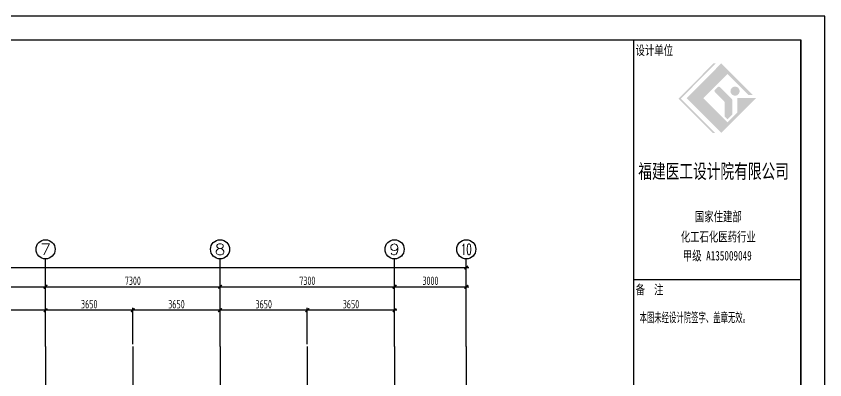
# Model space of a CAD drawing. Extents: x -472319 to -112444, y -516749 to -5704.
# Drawn here: x -376268 to -342439, y -213404 to -198211 of the extents above; entities that cross this region are included whole.
import ezdxf
from ezdxf.enums import TextEntityAlignment as Align

# ---------------------------------------------------------------- set-up
doc = ezdxf.new("R2010")
doc.units = 0
doc.header["$LTSCALE"] = 100
doc.header["$MEASUREMENT"] = 0
doc.linetypes.add('CENTER', pattern=[2, 1.25, -0.25, 0.25, -0.25])
doc.linetypes.add('DOTE', pattern=[2.42, 2, -0.2, 0.02, -0.2])
for name, color, linetype in [('AXIS', 3, 'Continuous'), ('AXIS_TEXT', 7, 'Continuous'), ('DOTE', 1, 'CENTER'), ('FRAME', 3, 'Continuous'), ('填充', 8, 'Continuous')]:
    doc.layers.add(name, color=color, linetype=linetype)
doc.styles.add('_TCH_AXIS', font='COMPLEX', dxfattribs={"bigfont": 'GBCBIG'})
doc.styles.add('COMPLEX', font='COMPLEX')
doc.styles.add('FRAME', font='simhei.ttf', dxfattribs={"width": 0.7})
doc.styles.add('HZ', font='tssdeng.shx', dxfattribs={"width": 0.6, "height": 350, "bigfont": 'a.shx'})
doc.dimstyles.new('DIMN', dxfattribs={"dimtxt": 350, "dimasz": 150, "dimexe": 100, "dimexo": 100, "dimgap": 75, "dimtad": 1, "dimdec": 0, "dimzin": 0, "dimdsep": 46, "dimtxsty": 'HZ', "dimblk": 'ARCHTICK', "dimcen": 0.09, "dimdle": 100, "dimclrd": 3, "dimclre": 3, "dimclrt": 7, "dimazin": 2, "dimtfac": 1, "dimtdec": 0, "dimtmove": 2, "dimatfit": 3, "dimldrblk": 'ARCHTICK', "dimfxl": 1, "dimtolj": 1, "dimtzin": 0, "dimarcsym": 0})

# ---------------------------------------------------------------- blocks, each defined once
blk = doc.blocks.new('_ArchTick')
at = {"color": 0, "linetype": 'ByBlock', "const_width": 0.4}
blk.add_lwpolyline([(-0.5, -0.5), (0.5, 0.5)], dxfattribs=at)
blk = doc.blocks.new('*D294')
at = {"layer": 'AXIS', "color": 3, "lineweight": -2, "transparency": 16777216}
for p, q in [((-382438, -209515), (-374938, -209515)), ((-382338, -211915), (-382338, -209415)), ((-375038, -211915), (-375038, -209415))]:
    blk.add_line(p, q, dxfattribs=at)
at = {"layer": 'Defpoints', "color": 0, "transparency": 16777216}
for p in [(-375038, -209515), (-382338, -212015), (-375038, -212015)]:
    blk.add_point(p, dxfattribs=at)
at = {"layer": 'AXIS', "color": 3, "lineweight": -2, "transparency": 16777216, "xscale": 150, "yscale": 150, "zscale": 150, "rotation": 180}
blk.add_blockref('_ArchTick', (-382338, -209515), dxfattribs=at)
at = {"layer": 'AXIS', "color": 3, "lineweight": -2, "transparency": 16777216, "xscale": 150, "yscale": 150, "zscale": 150}
blk.add_blockref('_ArchTick', (-375038, -209515), dxfattribs=at)
at = {"layer": 'AXIS', "color": 7, "transparency": 16777216, "insert": (-378688, -209265), "char_height": 350, "attachment_point": 5, "style": 'HZ'}
blk.add_mtext('\\A1;7300', dxfattribs=at)
blk = doc.blocks.new('*D295')
at = {"layer": 'AXIS', "color": 3, "lineweight": -2, "transparency": 16777216}
for p, q in [((-375138, -209515), (-367638, -209515)), ((-375038, -211915), (-375038, -209415)), ((-367738, -211915), (-367738, -209415))]:
    blk.add_line(p, q, dxfattribs=at)
at = {"layer": 'Defpoints', "color": 0, "transparency": 16777216}
for p in [(-367738, -209515), (-375038, -212015), (-367738, -212015)]:
    blk.add_point(p, dxfattribs=at)
at = {"layer": 'AXIS', "color": 3, "lineweight": -2, "transparency": 16777216, "xscale": 150, "yscale": 150, "zscale": 150, "rotation": 180}
blk.add_blockref('_ArchTick', (-375038, -209515), dxfattribs=at)
at = {"layer": 'AXIS', "color": 3, "lineweight": -2, "transparency": 16777216, "xscale": 150, "yscale": 150, "zscale": 150}
blk.add_blockref('_ArchTick', (-367738, -209515), dxfattribs=at)
at = {"layer": 'AXIS', "color": 7, "transparency": 16777216, "insert": (-371388, -209265), "char_height": 350, "attachment_point": 5, "style": 'HZ'}
blk.add_mtext('\\A1;7300', dxfattribs=at)
blk = doc.blocks.new('*D296')
at = {"layer": 'AXIS', "color": 3, "lineweight": -2, "transparency": 16777216}
for p, q in [((-367838, -209515), (-360338, -209515)), ((-367738, -211915), (-367738, -209415)), ((-360438, -211915), (-360438, -209415))]:
    blk.add_line(p, q, dxfattribs=at)
at = {"layer": 'Defpoints', "color": 0, "transparency": 16777216}
for p in [(-360438, -209515), (-367738, -212015), (-360438, -212015)]:
    blk.add_point(p, dxfattribs=at)
at = {"layer": 'AXIS', "color": 3, "lineweight": -2, "transparency": 16777216, "xscale": 150, "yscale": 150, "zscale": 150, "rotation": 180}
blk.add_blockref('_ArchTick', (-367738, -209515), dxfattribs=at)
at = {"layer": 'AXIS', "color": 3, "lineweight": -2, "transparency": 16777216, "xscale": 150, "yscale": 150, "zscale": 150}
blk.add_blockref('_ArchTick', (-360438, -209515), dxfattribs=at)
at = {"layer": 'AXIS', "color": 7, "transparency": 16777216, "insert": (-364088, -209265), "char_height": 350, "attachment_point": 5, "style": 'HZ'}
blk.add_mtext('\\A1;7300', dxfattribs=at)
blk = doc.blocks.new('*D297')
at = {"layer": 'AXIS', "color": 3, "lineweight": -2, "transparency": 16777216}
for p, q in [((-360538, -209515), (-357338, -209515)), ((-360438, -211915), (-360438, -209415)), ((-357438, -211915), (-357438, -209415))]:
    blk.add_line(p, q, dxfattribs=at)
at = {"layer": 'Defpoints', "color": 0, "transparency": 16777216}
for p in [(-357438, -209515), (-360438, -212015), (-357438, -212015)]:
    blk.add_point(p, dxfattribs=at)
at = {"layer": 'AXIS', "color": 3, "lineweight": -2, "transparency": 16777216, "xscale": 150, "yscale": 150, "zscale": 150, "rotation": 180}
blk.add_blockref('_ArchTick', (-360438, -209515), dxfattribs=at)
at = {"layer": 'AXIS', "color": 3, "lineweight": -2, "transparency": 16777216, "xscale": 150, "yscale": 150, "zscale": 150}
blk.add_blockref('_ArchTick', (-357438, -209515), dxfattribs=at)
at = {"layer": 'AXIS', "color": 7, "transparency": 16777216, "insert": (-358938, -209265), "char_height": 350, "attachment_point": 5, "style": 'HZ'}
blk.add_mtext('\\A1;3000', dxfattribs=at)
blk = doc.blocks.new('*D298')
at = {"layer": 'AXIS', "color": 3, "lineweight": -2, "transparency": 16777216}
for p, q in [((-417338, -208715), (-357338, -208715)), ((-417238, -211915), (-417238, -208615)), ((-357438, -211915), (-357438, -208615))]:
    blk.add_line(p, q, dxfattribs=at)
at = {"layer": 'Defpoints', "color": 0, "transparency": 16777216}
for p in [(-357438, -208715), (-417238, -212015), (-357438, -212015)]:
    blk.add_point(p, dxfattribs=at)
at = {"layer": 'AXIS', "color": 3, "lineweight": -2, "transparency": 16777216, "xscale": 150, "yscale": 150, "zscale": 150, "rotation": 180}
blk.add_blockref('_ArchTick', (-417238, -208715), dxfattribs=at)
at = {"layer": 'AXIS', "color": 3, "lineweight": -2, "transparency": 16777216, "xscale": 150, "yscale": 150, "zscale": 150}
blk.add_blockref('_ArchTick', (-357438, -208715), dxfattribs=at)
at = {"layer": 'AXIS', "color": 7, "transparency": 16777216, "insert": (-387338, -208465), "char_height": 350, "attachment_point": 5, "style": 'HZ'}
blk.add_mtext('\\A1;59800', dxfattribs=at)
blk = doc.blocks.new('_AXISO')
blk.add_circle((0, 0), 0.5)
at = {"layer": 'AXIS_TEXT', "style": 'COMPLEX', "width": 1.041667}
blk.add_attdef('A', text='', height=0.56, dxfattribs=at).set_placement((-0.25, -0.28), (0.25, -0.28), align=Align.FIT)
blk = doc.blocks.new('A$C20674F94')
at = {"layer": 'FRAME'}
h = blk.add_hatch(color=256, dxfattribs=at)
h.paths.add_polyline_path([(79018, 55975), (80027, 56984), (80908, 56102), (81088, 56102), (79765, 57425), (78315, 55975), (79765, 54525), (81215, 55975), (80439, 55975), (80439, 55379), (80027, 54966)], flags=0)
edge = h.paths.add_edge_path(flags=0)
edge.add_arc((79844, 55787), 69.1, 0, 45, ccw=False)
edge.add_line((79913, 55787), (79913, 55203))
edge.add_line((79913, 55203), (80030, 55087))
edge.add_line((80030, 55087), (80228, 55285))
edge.add_line((80228, 55285), (80228, 55896))
edge.add_arc((80159, 55896), 69.1, 360, 405)
edge.add_line((80208, 55945), (79714, 56438))
edge.add_arc((79666, 56390), 69.1, 45, 135)
edge.add_line((79617, 56438), (79502, 56324))
edge.add_arc((79551, 56275), 69.1, 135, 225)
edge.add_line((79502, 56226), (79893, 55836))
edge = h.paths.add_edge_path(flags=0)
edge.add_arc((80345, 56268), 192, 0, 180)
edge.add_arc((80345, 56268), 192, 180, 360)
h.paths.add_polyline_path([(79406, 54525), (79504, 54525), (78072, 55956), (79541, 57425), (79444, 57425), (77975, 55956)], flags=0)
for p, q in [((84100, 59400), (0, 59400)), ((84100, 0), (84100, 59400)), ((83100, 58400), (2500, 58400)), ((76100, 58400), (76100, 1000)), ((83100, 1000), (83100, 58400)), ((76100, 48400), (83100, 48400))]:
    blk.add_line(p, q, dxfattribs=at)
at = {"layer": 'FRAME', "const_width": 50}
for points in [[(2500, 58400), (83100, 58400), (83100, 1000), (2500, 1000), (2500, 58400)], [(76100, 58400), (76100, 1000)]]:
    blk.add_lwpolyline(points, dxfattribs=at)
at = {"layer": 'FRAME', "style": 'FRAME'}
for s, height, width, p in [('设计单位', 400, 0.7, (76183, 57778)), ('福建医工设计院有限公司', 600, 0.7, (76297, 52623)), ('国家住建部', 400, 0.7, (78665, 50829)), ('化工石化医药行业', 400, 0.7, (78075, 49987)), ('甲级 A135009049', 400, 0.7, (78162, 49193)), ('备  注', 400, 0.7, (76184, 47774)), ('本图未经设计院签字、盖章无效。', 400, 0.55, (76350, 46615))]:
    blk.add_text(s, height=height, dxfattribs=dict(at, width=width)).set_placement(p)
blk = doc.blocks.new('*D325')
at = {"layer": 'Defpoints', "color": 0, "transparency": 16777216}
for p in [(-364088, -210494), (-364088, -212015), (-360438, -212015)]:
    blk.add_point(p, dxfattribs=at)
at = {"layer": '填充', "color": 3, "lineweight": -2, "transparency": 16777216}
for p, q in [((-364088, -211915), (-364088, -210394)), ((-360438, -211915), (-360438, -210394)), ((-360338, -210494), (-364188, -210494))]:
    blk.add_line(p, q, dxfattribs=at)
at = {"layer": '填充', "color": 3, "lineweight": -2, "transparency": 16777216, "xscale": 150, "yscale": 150, "zscale": 150, "rotation": 180}
blk.add_blockref('_ArchTick', (-364088, -210494), dxfattribs=at)
at = {"layer": '填充', "color": 3, "lineweight": -2, "transparency": 16777216, "xscale": 150, "yscale": 150, "zscale": 150}
blk.add_blockref('_ArchTick', (-360438, -210494), dxfattribs=at)
at = {"layer": '填充', "color": 7, "transparency": 16777216, "insert": (-362263, -210244), "char_height": 350, "attachment_point": 5, "style": 'HZ'}
blk.add_mtext('\\A1;3650', dxfattribs=at)
blk = doc.blocks.new('*D326')
at = {"layer": 'Defpoints', "color": 0, "transparency": 16777216}
for p in [(-367738, -210494), (-367738, -212015), (-364088, -212015)]:
    blk.add_point(p, dxfattribs=at)
at = {"layer": '填充', "color": 3, "lineweight": -2, "transparency": 16777216}
for p, q in [((-367738, -211915), (-367738, -210394)), ((-364088, -211915), (-364088, -210394)), ((-363988, -210494), (-367838, -210494))]:
    blk.add_line(p, q, dxfattribs=at)
at = {"layer": '填充', "color": 3, "lineweight": -2, "transparency": 16777216, "xscale": 150, "yscale": 150, "zscale": 150, "rotation": 180}
blk.add_blockref('_ArchTick', (-367738, -210494), dxfattribs=at)
at = {"layer": '填充', "color": 3, "lineweight": -2, "transparency": 16777216, "xscale": 150, "yscale": 150, "zscale": 150}
blk.add_blockref('_ArchTick', (-364088, -210494), dxfattribs=at)
at = {"layer": '填充', "color": 7, "transparency": 16777216, "insert": (-365913, -210244), "char_height": 350, "attachment_point": 5, "style": 'HZ'}
blk.add_mtext('\\A1;3650', dxfattribs=at)
blk = doc.blocks.new('*D328')
at = {"layer": 'Defpoints', "color": 0, "transparency": 16777216}
for p in [(-371388, -210494), (-371388, -212015), (-367738, -212015)]:
    blk.add_point(p, dxfattribs=at)
at = {"layer": '填充', "color": 3, "lineweight": -2, "transparency": 16777216}
for p, q in [((-371388, -211915), (-371388, -210394)), ((-367738, -211915), (-367738, -210394)), ((-367638, -210494), (-371488, -210494))]:
    blk.add_line(p, q, dxfattribs=at)
at = {"layer": '填充', "color": 3, "lineweight": -2, "transparency": 16777216, "xscale": 150, "yscale": 150, "zscale": 150, "rotation": 180}
blk.add_blockref('_ArchTick', (-371388, -210494), dxfattribs=at)
at = {"layer": '填充', "color": 3, "lineweight": -2, "transparency": 16777216, "xscale": 150, "yscale": 150, "zscale": 150}
blk.add_blockref('_ArchTick', (-367738, -210494), dxfattribs=at)
at = {"layer": '填充', "color": 7, "transparency": 16777216, "insert": (-369563, -210244), "char_height": 350, "attachment_point": 5, "style": 'HZ'}
blk.add_mtext('\\A1;3650', dxfattribs=at)
blk = doc.blocks.new('*D327')
at = {"layer": 'Defpoints', "color": 0, "transparency": 16777216}
for p in [(-375038, -210494), (-375038, -212015), (-371388, -212015)]:
    blk.add_point(p, dxfattribs=at)
at = {"layer": '填充', "color": 3, "lineweight": -2, "transparency": 16777216}
for p, q in [((-375038, -211915), (-375038, -210394)), ((-371388, -211915), (-371388, -210394)), ((-371288, -210494), (-375138, -210494))]:
    blk.add_line(p, q, dxfattribs=at)
at = {"layer": '填充', "color": 3, "lineweight": -2, "transparency": 16777216, "xscale": 150, "yscale": 150, "zscale": 150, "rotation": 180}
blk.add_blockref('_ArchTick', (-375038, -210494), dxfattribs=at)
at = {"layer": '填充', "color": 3, "lineweight": -2, "transparency": 16777216, "xscale": 150, "yscale": 150, "zscale": 150}
blk.add_blockref('_ArchTick', (-371388, -210494), dxfattribs=at)
at = {"layer": '填充', "color": 7, "transparency": 16777216, "insert": (-373213, -210244), "char_height": 350, "attachment_point": 5, "style": 'HZ'}
blk.add_mtext('\\A1;3650', dxfattribs=at)
blk = doc.blocks.new('*D330')
at = {"layer": 'Defpoints', "color": 0, "transparency": 16777216}
for p in [(-378688, -210494), (-378688, -212015), (-375038, -212015)]:
    blk.add_point(p, dxfattribs=at)
at = {"layer": '填充', "color": 3, "lineweight": -2, "transparency": 16777216}
for p, q in [((-378688, -211915), (-378688, -210394)), ((-375038, -211915), (-375038, -210394)), ((-374938, -210494), (-378788, -210494))]:
    blk.add_line(p, q, dxfattribs=at)
at = {"layer": '填充', "color": 3, "lineweight": -2, "transparency": 16777216, "xscale": 150, "yscale": 150, "zscale": 150, "rotation": 180}
blk.add_blockref('_ArchTick', (-378688, -210494), dxfattribs=at)
at = {"layer": '填充', "color": 3, "lineweight": -2, "transparency": 16777216, "xscale": 150, "yscale": 150, "zscale": 150}
blk.add_blockref('_ArchTick', (-375038, -210494), dxfattribs=at)
at = {"layer": '填充', "color": 7, "transparency": 16777216, "insert": (-376863, -210244), "char_height": 350, "attachment_point": 5, "style": 'HZ'}
blk.add_mtext('\\A1;3650', dxfattribs=at)

msp = doc.modelspace()

# ---------------------------------------------------------------- linework, layer by layer
at = {"layer": 'AXIS'}
for p, q in [((-375038.328, -212015.242), (-375038.328, -208350.947)), ((-367738.328, -212015.242), (-367738.328, -208350.947)), ((-360438.328, -212015.242), (-360438.328, -208350.947)), ((-357438.328, -212015.242), (-357438.328, -208350.947))]:
    msp.add_line(p, q, dxfattribs=at)
at = {"layer": 'DOTE', "linetype": 'DOTE', "ltscale": 10}
for p, q in [((-375038.328, -212015.242), (-375038.328, -231278.782)), ((-371388.328, -212015.242), (-371388.328, -231278.782)), ((-367738.328, -212015.242), (-367738.328, -231278.782)), ((-364088.328, -212015.242), (-364088.328, -231278.782)), ((-360438.328, -212015.242), (-360438.328, -231278.782)), ((-357438.328, -212015.242), (-357438.328, -231278.782))]:
    msp.add_line(p, q, dxfattribs=at)

# ---------------------------------------------------------------- block references
at = {"layer": 'AXIS'}
ref = msp.add_blockref('_AXISO', (-375038.328, -207950.947), dxfattribs=dict(at, xscale=800, yscale=800, zscale=800))
ref.add_attrib('A', '7', dxfattribs={"layer": 'AXIS_TEXT', "height": 452.548, "style": '_TCH_AXIS', "width": 1.5}).set_placement((-375264.602, -208177.221), (-374812.054, -208177.221), align=Align.FIT)
ref = msp.add_blockref('_AXISO', (-367738.328, -207950.947), dxfattribs=dict(at, xscale=800, yscale=800, zscale=800))
ref.add_attrib('A', '8', dxfattribs={"layer": 'AXIS_TEXT', "height": 452.548, "style": '_TCH_AXIS', "width": 1.5}).set_placement((-367964.602, -208177.221), (-367512.054, -208177.221), align=Align.FIT)
ref = msp.add_blockref('_AXISO', (-360438.328, -207950.947), dxfattribs=dict(at, xscale=800, yscale=800, zscale=800))
ref.add_attrib('A', '9', dxfattribs={"layer": 'AXIS_TEXT', "height": 452.548, "style": '_TCH_AXIS', "width": 1.5}).set_placement((-360664.602, -208177.221), (-360212.054, -208177.221), align=Align.FIT)
ref = msp.add_blockref('_AXISO', (-357438.328, -207950.947), dxfattribs=dict(at, xscale=800, yscale=800, zscale=800))
ref.add_attrib('A', '10', dxfattribs={"layer": 'AXIS_TEXT', "height": 452.5483, "style": '_TCH_AXIS', "width": 0.724138}).set_placement((-357664.602, -208177.221), (-357212.054, -208177.221), align=Align.FIT)
at = {"layer": '填充'}
msp.add_blockref('A$C20674F94', (-426539.499, -257610.5), dxfattribs=at)

# ---------------------------------------------------------------- dimensions: what is measured, and where the dimension line sits
at = {"layer": 'AXIS'}
for p1, p2, distance, picture, middle in [((-417238.328, -212015.242), (-357438.328, -212015.242), 3300, '*D298', (-387338.328, -208465.242)), ((-382338.328, -212015.242), (-375038.328, -212015.242), 2500, '*D294', (-378688.328, -209265.242)), ((-375038.328, -212015.242), (-367738.328, -212015.242), 2500, '*D295', (-371388.328, -209265.242)), ((-367738.328, -212015.242), (-360438.328, -212015.242), 2500, '*D296', (-364088.328, -209265.242)), ((-360438.328, -212015.242), (-357438.328, -212015.242), 2500, '*D297', (-358938.328, -209265.242))]:
    dim = msp.add_aligned_dim(p1=p1, p2=p2, distance=distance, dimstyle='DIMN', dxfattribs=at)
    dim.commit()
    dim.dimension.update_dxf_attribs({"geometry": picture, "text_midpoint": middle})
at = {"layer": '填充', "color": 7}
for base, p1, p2, picture, middle in [((-378688.328, -210494.5), (-375038.328, -212015.242), (-378688.328, -212015.242), '*D330', (-376863.328, -210244.5)), ((-375038.328, -210494.5), (-371388.328, -212015.242), (-375038.328, -212015.242), '*D327', (-373213.328, -210244.5)), ((-371388.328, -210494.5), (-367738.328, -212015.242), (-371388.328, -212015.242), '*D328', (-369563.328, -210244.5)), ((-367738.328, -210494.5), (-364088.328, -212015.242), (-367738.328, -212015.242), '*D326', (-365913.328, -210244.5)), ((-364088.328, -210494.5), (-360438.328, -212015.242), (-364088.328, -212015.242), '*D325', (-362263.328, -210244.5))]:
    dim = msp.add_linear_dim(base=base, p1=p1, p2=p2, dimstyle='DIMN', override={"dimfxl": 100}, dxfattribs=at)
    dim.commit()
    dim.dimension.update_dxf_attribs({"geometry": picture, "text_midpoint": middle})

doc.saveas('drawing.dxf')
